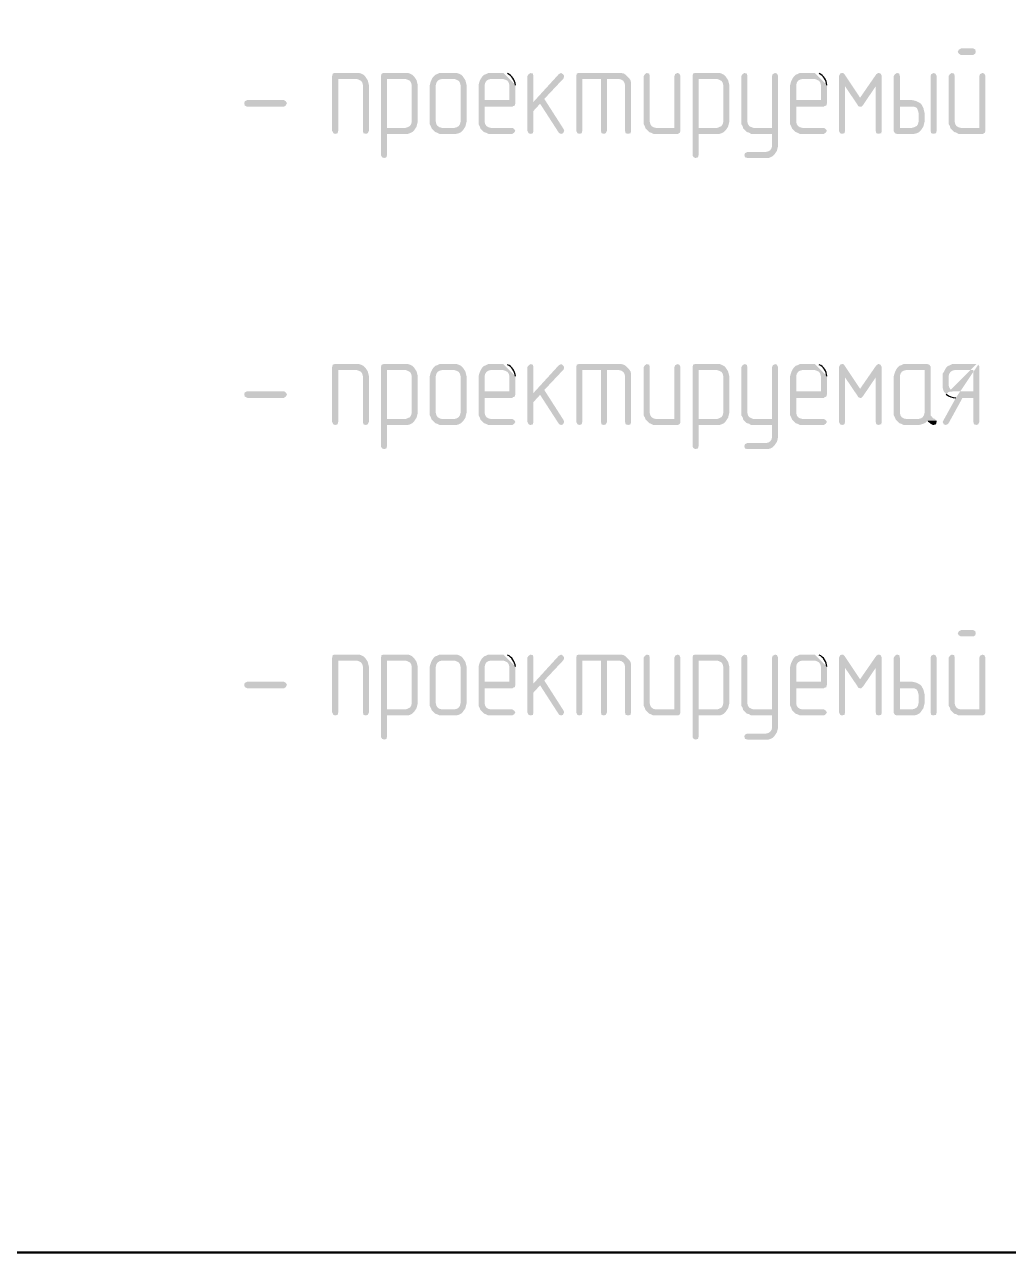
# Model space of a CAD drawing. Header units: millimetres. Extents: x -211 to 10565, y -2293 to 2244.
# Drawn here: x 4544.16 to 4578.7, y -367.5 to -324.39 of the extents above; entities that cross this region are included whole.
import ezdxf

# ---------------------------------------------------------------- set-up
doc = ezdxf.new("R2010")
doc.units = ezdxf.units.MM
doc.layers.add('PDF _Геометрия', color=7, linetype='Continuous')
doc.layers.add('PDF _Сплошная заливка', color=7, linetype='Continuous')

msp = doc.modelspace()

# ---------------------------------------------------------------- hatches: boundary and pattern name
at = {"layer": 'PDF _Сплошная заливка', "transparency": 33554559}
for points in [[(4577.452, -325.225), (4577.029, -325.225), (4577.029, -325.247), (4576.965, -325.268), (4576.923, -325.352), (4576.965, -325.416), (4577.029, -325.458), (4577.473, -325.458), (4577.536, -325.416), (4577.558, -325.352), (4577.536, -325.268)], [(4555.826, -326.093), (4555.043, -326.093), (4554.979, -326.114), (4554.958, -326.199), (4554.958, -328.124), (4555.001, -328.209), (4555.064, -328.23), (4555.149, -328.209), (4555.17, -328.124), (4555.17, -326.305), (4555.826, -326.305), (4556.164, -326.283), (4556.122, -326.22), (4556.059, -326.157), (4555.974, -326.114), (4555.91, -326.093)], [(4556.164, -326.283), (4555.826, -326.305), (4555.889, -326.326), (4555.974, -326.368), (4556.016, -326.432), (4556.037, -326.516), (4556.037, -328.124), (4556.059, -328.209), (4556.143, -328.23), (4556.207, -328.209), (4556.249, -328.124), (4556.249, -326.516), (4556.207, -326.347)], [(4557.54, -326.093), (4556.757, -326.093), (4556.693, -326.114), (4556.672, -326.199), (4556.672, -328.992), (4556.715, -329.055), (4556.778, -329.077), (4556.863, -329.055), (4556.884, -328.971), (4556.884, -328.23), (4557.624, -328.23), (4557.688, -328.209), (4557.773, -328.167), (4557.836, -328.103), (4557.878, -328.04), (4556.884, -328.019), (4556.884, -326.305), (4557.54, -326.305), (4557.878, -326.283), (4557.836, -326.22), (4557.773, -326.157), (4557.688, -326.114), (4557.624, -326.093)], [(4557.878, -326.283), (4557.54, -326.305), (4557.603, -326.326), (4557.688, -326.368), (4557.73, -326.432), (4557.751, -326.516), (4557.751, -327.807), (4557.73, -327.892), (4557.688, -327.955), (4557.603, -327.997), (4557.54, -328.019), (4556.884, -328.019), (4557.878, -328.04), (4557.921, -327.976), (4557.963, -327.807), (4557.963, -326.516), (4557.921, -326.347)], [(4558.471, -326.283), (4558.429, -326.368), (4558.407, -326.432), (4558.386, -326.516), (4558.386, -327.892), (4558.429, -327.976), (4558.45, -328.04), (4558.809, -328.019), (4558.725, -327.997), (4558.661, -327.955), (4558.619, -327.892), (4558.598, -327.807), (4558.598, -326.516), (4558.619, -326.432), (4558.661, -326.368), (4558.725, -326.326), (4558.809, -326.305), (4559.254, -326.305)], [(4559.254, -326.093), (4558.725, -326.093), (4558.64, -326.135), (4558.577, -326.157), (4558.513, -326.22), (4558.471, -326.283), (4559.254, -326.305), (4559.317, -326.326), (4559.402, -326.368), (4559.444, -326.432), (4559.465, -326.516), (4559.465, -327.807), (4559.444, -327.892), (4559.402, -327.955), (4559.338, -327.997), (4559.254, -328.019), (4558.809, -328.019), (4558.45, -328.04), (4558.577, -328.167), (4558.64, -328.188), (4558.725, -328.23), (4559.317, -328.23), (4559.402, -328.209), (4559.487, -328.167), (4559.55, -328.103), (4559.635, -327.976), (4559.677, -327.807), (4559.677, -326.516), (4559.656, -326.432), (4559.635, -326.347), (4559.55, -326.22), (4559.487, -326.157), (4559.402, -326.114), (4559.338, -326.093)], [(4560.185, -326.283), (4560.143, -326.368), (4560.121, -326.432), (4560.1, -326.516), (4560.1, -327.892), (4560.143, -327.976), (4560.164, -328.04), (4560.227, -328.103), (4560.291, -328.167), (4560.354, -328.188), (4560.439, -328.23), (4561.285, -328.23), (4561.349, -328.188), (4561.391, -328.124), (4561.349, -328.061), (4561.285, -328.019), (4560.523, -328.019), (4560.439, -327.997), (4560.375, -327.955), (4560.333, -327.892), (4560.312, -327.807), (4560.312, -327.278), (4561.285, -327.278), (4561.306, -327.257), (4561.37, -327.236), (4561.391, -327.151), (4560.312, -327.045), (4560.312, -326.516), (4560.333, -326.432), (4560.375, -326.368), (4560.439, -326.326), (4560.523, -326.305), (4560.968, -326.305)], [(4561.92, -326.093), (4561.857, -326.135), (4561.814, -326.199), (4561.814, -328.124), (4561.857, -328.209), (4561.92, -328.23), (4562.005, -328.209), (4562.026, -328.124), (4562.026, -327.426), (4562.259, -327.172), (4562.026, -327.109), (4562.026, -326.199), (4562.005, -326.114)], [(4562.999, -326.093), (4562.915, -326.135), (4562.026, -327.109), (4562.259, -327.172), (4562.915, -328.188), (4562.936, -328.209), (4562.999, -328.23), (4563.063, -328.209), (4563.105, -328.124), (4563.084, -328.061), (4562.407, -327.003), (4563.084, -326.283), (4563.105, -326.199), (4563.063, -326.135)], [(4565.031, -326.093), (4563.613, -326.093), (4563.549, -326.114), (4563.528, -326.199), (4563.528, -328.124), (4563.571, -328.209), (4563.634, -328.23), (4563.719, -328.209), (4563.74, -328.124), (4563.74, -326.305), (4565.031, -326.305), (4565.39, -326.283), (4565.263, -326.157), (4565.2, -326.114), (4565.115, -326.093)], [(4564.607, -326.305), (4564.396, -326.305), (4564.396, -328.124), (4564.417, -328.209), (4564.502, -328.23), (4564.565, -328.209), (4564.607, -328.124)], [(4565.39, -326.283), (4565.031, -326.305), (4565.115, -326.326), (4565.179, -326.368), (4565.221, -326.432), (4565.242, -326.516), (4565.242, -328.124), (4565.263, -328.209), (4565.348, -328.23), (4565.433, -328.209), (4565.454, -328.124), (4565.454, -326.432), (4565.433, -326.347)], [(4566.004, -326.093), (4565.941, -326.135), (4565.898, -326.199), (4565.898, -327.892), (4565.941, -327.976), (4565.962, -328.04), (4566.321, -328.019), (4566.237, -327.997), (4566.173, -327.955), (4566.131, -327.892), (4566.11, -327.807), (4566.11, -326.199), (4566.089, -326.114)], [(4567.083, -326.093), (4566.999, -326.135), (4566.977, -326.199), (4566.977, -328.019), (4566.321, -328.019), (4565.962, -328.04), (4566.089, -328.167), (4566.152, -328.188), (4566.237, -328.23), (4567.104, -328.23), (4567.168, -328.188), (4567.189, -328.124), (4567.189, -326.199), (4567.147, -326.114)], [(4568.48, -326.093), (4567.697, -326.093), (4567.633, -326.114), (4567.612, -326.199), (4567.612, -328.992), (4567.655, -329.055), (4567.718, -329.077), (4567.803, -329.055), (4567.824, -328.971), (4567.824, -328.23), (4568.564, -328.23), (4568.628, -328.209), (4568.713, -328.167), (4568.776, -328.103), (4568.818, -328.04), (4567.824, -328.019), (4567.824, -326.305), (4568.48, -326.305), (4568.818, -326.283), (4568.776, -326.22), (4568.713, -326.157), (4568.628, -326.114), (4568.564, -326.093)], [(4568.818, -326.283), (4568.48, -326.305), (4568.543, -326.326), (4568.628, -326.368), (4568.67, -326.432), (4568.691, -326.516), (4568.691, -327.807), (4568.67, -327.892), (4568.628, -327.955), (4568.543, -327.997), (4568.48, -328.019), (4567.824, -328.019), (4568.818, -328.04), (4568.861, -327.976), (4568.903, -327.807), (4568.903, -326.516), (4568.861, -326.347)], [(4569.432, -326.093), (4569.369, -326.135), (4569.326, -326.199), (4569.326, -327.892), (4569.369, -327.955), (4569.39, -328.04), (4569.749, -328.019), (4569.686, -327.997), (4569.601, -327.955), (4569.559, -327.892), (4569.538, -327.807), (4569.538, -326.199), (4569.517, -326.114)], [(4570.511, -326.093), (4570.427, -326.135), (4570.405, -326.199), (4570.405, -328.019), (4569.749, -328.019), (4569.39, -328.04), (4569.517, -328.167), (4569.601, -328.188), (4569.665, -328.23), (4570.405, -328.23), (4570.405, -328.653), (4570.384, -328.738), (4570.342, -328.802), (4570.278, -328.844), (4570.194, -328.865), (4569.538, -328.865), (4569.453, -328.907), (4569.432, -328.971), (4569.453, -329.055), (4569.538, -329.077), (4570.278, -329.077), (4570.342, -329.055), (4570.427, -329.013), (4570.49, -328.95), (4570.575, -328.823), (4570.617, -328.653), (4570.617, -326.199), (4570.575, -326.114)], [(4571.125, -326.283), (4571.083, -326.368), (4571.061, -326.432), (4571.04, -326.516), (4571.04, -327.892), (4571.083, -327.976), (4571.104, -328.04), (4571.231, -328.167), (4571.294, -328.188), (4571.379, -328.23), (4572.225, -328.23), (4572.289, -328.188), (4572.331, -328.124), (4572.289, -328.061), (4572.225, -328.019), (4571.463, -328.019), (4571.379, -327.997), (4571.315, -327.955), (4571.273, -327.892), (4571.252, -327.807), (4571.252, -327.278), (4572.225, -327.278), (4572.246, -327.257), (4572.31, -327.236), (4572.331, -327.151), (4571.252, -327.045), (4571.252, -326.516), (4571.273, -326.432), (4571.315, -326.368), (4571.379, -326.326), (4571.463, -326.305), (4571.908, -326.305)], [(4572.86, -326.093), (4572.796, -326.114), (4572.754, -326.199), (4572.966, -326.559), (4573.41, -327.215), (4573.495, -326.961), (4572.945, -326.135), (4572.902, -326.093)], [(4572.754, -326.199), (4572.754, -328.124), (4572.796, -328.209), (4572.86, -328.23), (4572.945, -328.209), (4572.966, -328.124), (4572.966, -326.559)], [(4574.151, -326.093), (4574.13, -326.093), (4574.066, -326.135), (4573.495, -326.961), (4573.41, -327.215), (4573.431, -327.257), (4573.495, -327.278), (4573.537, -327.278), (4573.601, -327.215), (4574.045, -326.559), (4574.257, -326.199), (4574.214, -326.114)], [(4574.257, -326.199), (4574.045, -326.559), (4574.045, -328.124), (4574.066, -328.209), (4574.151, -328.23), (4574.214, -328.209), (4574.235, -328.209), (4574.257, -328.124)], [(4574.786, -326.093), (4574.722, -326.135), (4574.68, -326.199), (4574.68, -328.146), (4574.722, -328.209), (4574.786, -328.23), (4575.399, -328.23), (4575.484, -328.209), (4575.569, -328.167), (4575.632, -328.103), (4575.674, -328.04), (4574.891, -328.019), (4574.891, -327.278), (4575.315, -327.278), (4575.674, -327.236), (4575.632, -327.172), (4575.569, -327.13), (4575.484, -327.088), (4575.42, -327.066), (4575.315, -327.045), (4574.891, -327.045), (4574.891, -326.199), (4574.87, -326.114)], [(4576.076, -326.093), (4575.992, -326.135), (4575.971, -326.199), (4575.971, -328.124), (4575.992, -328.209), (4576.076, -328.23), (4576.14, -328.209), (4576.161, -328.209), (4576.182, -328.124), (4576.182, -326.199), (4576.14, -326.114)], [(4576.711, -326.093), (4576.648, -326.135), (4576.605, -326.199), (4576.605, -327.892), (4576.648, -327.955), (4576.669, -328.04), (4577.029, -328.019), (4576.944, -327.997), (4576.88, -327.955), (4576.838, -327.892), (4576.817, -327.807), (4576.817, -326.199), (4576.796, -326.114)], [(4577.79, -326.093), (4577.706, -326.135), (4577.685, -326.199), (4577.685, -328.019), (4577.029, -328.019), (4576.669, -328.04), (4576.732, -328.103), (4576.796, -328.167), (4576.88, -328.188), (4576.944, -328.23), (4577.812, -328.23), (4577.875, -328.188), (4577.896, -328.124), (4577.896, -326.199), (4577.854, -326.114)], [(4553.265, -327.278), (4551.975, -327.278), (4551.89, -327.236), (4551.869, -327.151), (4551.89, -327.088), (4551.975, -327.045), (4553.265, -327.045), (4553.329, -327.088), (4553.371, -327.151), (4553.329, -327.236)], [(4575.674, -327.236), (4575.315, -327.278), (4575.399, -327.278), (4575.484, -327.32), (4575.526, -327.405), (4575.547, -327.49), (4575.547, -327.807), (4575.526, -327.892), (4575.484, -327.955), (4575.399, -327.997), (4575.315, -328.019), (4574.891, -328.019), (4575.674, -328.04), (4575.717, -327.976), (4575.759, -327.807), (4575.759, -327.49), (4575.717, -327.32)], [(4555.826, -336.314), (4555.043, -336.314), (4554.979, -336.335), (4554.958, -336.419), (4554.958, -338.345), (4555.001, -338.43), (4555.064, -338.451), (4555.149, -338.43), (4555.17, -338.345), (4555.17, -336.525), (4555.826, -336.525), (4556.164, -336.504), (4556.122, -336.44), (4556.059, -336.377), (4555.974, -336.335), (4555.91, -336.314)], [(4556.164, -336.504), (4555.826, -336.525), (4555.889, -336.546), (4555.974, -336.589), (4556.016, -336.652), (4556.037, -336.737), (4556.037, -338.345), (4556.059, -338.43), (4556.143, -338.451), (4556.207, -338.43), (4556.249, -338.345), (4556.249, -336.737), (4556.207, -336.567)], [(4557.54, -336.314), (4556.757, -336.314), (4556.693, -336.335), (4556.672, -336.419), (4556.672, -339.212), (4556.715, -339.276), (4556.778, -339.297), (4556.863, -339.276), (4556.884, -339.191), (4556.884, -338.451), (4557.624, -338.451), (4557.688, -338.43), (4557.773, -338.387), (4557.836, -338.324), (4557.878, -338.26), (4556.884, -338.239), (4556.884, -336.525), (4557.54, -336.525), (4557.878, -336.504), (4557.836, -336.44), (4557.773, -336.377), (4557.688, -336.335), (4557.624, -336.314)], [(4557.878, -336.504), (4557.54, -336.525), (4557.603, -336.546), (4557.688, -336.589), (4557.73, -336.652), (4557.751, -336.737), (4557.751, -338.028), (4557.73, -338.112), (4557.688, -338.176), (4557.603, -338.218), (4557.54, -338.239), (4556.884, -338.239), (4557.878, -338.26), (4557.921, -338.197), (4557.963, -338.028), (4557.963, -336.737), (4557.921, -336.567)], [(4558.471, -336.504), (4558.429, -336.589), (4558.407, -336.652), (4558.386, -336.737), (4558.386, -338.112), (4558.429, -338.197), (4558.45, -338.26), (4558.809, -338.239), (4558.725, -338.218), (4558.661, -338.176), (4558.619, -338.112), (4558.598, -338.028), (4558.598, -336.737), (4558.619, -336.652), (4558.661, -336.589), (4558.725, -336.546), (4558.809, -336.525), (4559.254, -336.525)], [(4559.254, -336.314), (4558.725, -336.314), (4558.64, -336.356), (4558.577, -336.377), (4558.513, -336.44), (4558.471, -336.504), (4559.254, -336.525), (4559.317, -336.546), (4559.402, -336.589), (4559.444, -336.652), (4559.465, -336.737), (4559.465, -338.028), (4559.444, -338.112), (4559.402, -338.176), (4559.338, -338.218), (4559.254, -338.239), (4558.809, -338.239), (4558.45, -338.26), (4558.577, -338.387), (4558.64, -338.408), (4558.725, -338.451), (4559.317, -338.451), (4559.402, -338.43), (4559.487, -338.387), (4559.55, -338.324), (4559.635, -338.197), (4559.656, -338.112), (4559.677, -338.028), (4559.677, -336.737), (4559.635, -336.567), (4559.55, -336.44), (4559.487, -336.377), (4559.402, -336.335), (4559.338, -336.314)], [(4560.185, -336.504), (4560.143, -336.589), (4560.121, -336.652), (4560.1, -336.737), (4560.1, -338.112), (4560.143, -338.197), (4560.164, -338.26), (4560.227, -338.324), (4560.291, -338.387), (4560.354, -338.408), (4560.439, -338.451), (4561.285, -338.451), (4561.349, -338.408), (4561.391, -338.345), (4561.349, -338.281), (4561.285, -338.239), (4560.523, -338.239), (4560.439, -338.218), (4560.375, -338.176), (4560.333, -338.112), (4560.312, -338.028), (4560.312, -337.499), (4561.285, -337.499), (4561.306, -337.477), (4561.37, -337.456), (4561.391, -337.372), (4560.312, -337.266), (4560.312, -336.737), (4560.333, -336.652), (4560.375, -336.589), (4560.439, -336.546), (4560.523, -336.525), (4560.968, -336.525)], [(4561.92, -336.314), (4561.857, -336.356), (4561.814, -336.419), (4561.814, -338.345), (4561.857, -338.43), (4561.92, -338.451), (4562.005, -338.43), (4562.026, -338.345), (4562.026, -337.647), (4562.259, -337.393), (4562.026, -337.329), (4562.026, -336.419), (4562.005, -336.335)], [(4562.999, -336.314), (4562.915, -336.356), (4562.026, -337.329), (4562.259, -337.393), (4562.915, -338.408), (4562.936, -338.43), (4562.999, -338.451), (4563.063, -338.43), (4563.105, -338.345), (4563.084, -338.281), (4562.407, -337.223), (4563.084, -336.504), (4563.105, -336.419), (4563.063, -336.356)], [(4565.031, -336.314), (4563.613, -336.314), (4563.549, -336.335), (4563.528, -336.419), (4563.528, -338.345), (4563.571, -338.43), (4563.634, -338.451), (4563.719, -338.43), (4563.74, -338.345), (4563.74, -336.525), (4565.031, -336.525), (4565.39, -336.504), (4565.263, -336.377), (4565.2, -336.335), (4565.115, -336.314)], [(4564.607, -336.525), (4564.396, -336.525), (4564.396, -338.345), (4564.417, -338.43), (4564.502, -338.451), (4564.565, -338.43), (4564.607, -338.345)], [(4565.39, -336.504), (4565.031, -336.525), (4565.115, -336.546), (4565.179, -336.589), (4565.221, -336.652), (4565.242, -336.737), (4565.242, -338.345), (4565.263, -338.43), (4565.348, -338.451), (4565.433, -338.43), (4565.454, -338.345), (4565.454, -336.652), (4565.433, -336.567)], [(4566.004, -336.314), (4565.941, -336.356), (4565.898, -336.419), (4565.898, -338.112), (4565.941, -338.197), (4565.962, -338.26), (4566.321, -338.239), (4566.237, -338.218), (4566.173, -338.176), (4566.131, -338.112), (4566.11, -338.028), (4566.11, -336.419), (4566.089, -336.335)], [(4567.083, -336.314), (4566.999, -336.356), (4566.977, -336.419), (4566.977, -338.239), (4566.321, -338.239), (4565.962, -338.26), (4566.089, -338.387), (4566.152, -338.408), (4566.237, -338.451), (4567.104, -338.451), (4567.168, -338.408), (4567.189, -338.345), (4567.189, -336.419), (4567.147, -336.335)], [(4568.48, -336.314), (4567.697, -336.314), (4567.633, -336.335), (4567.612, -336.419), (4567.612, -339.212), (4567.655, -339.276), (4567.718, -339.297), (4567.803, -339.276), (4567.824, -339.191), (4567.824, -338.451), (4568.564, -338.451), (4568.628, -338.43), (4568.713, -338.387), (4568.776, -338.324), (4568.818, -338.26), (4567.824, -338.239), (4567.824, -336.525), (4568.48, -336.525), (4568.818, -336.504), (4568.776, -336.44), (4568.713, -336.377), (4568.628, -336.335), (4568.564, -336.314)], [(4568.818, -336.504), (4568.48, -336.525), (4568.543, -336.546), (4568.628, -336.589), (4568.67, -336.652), (4568.691, -336.737), (4568.691, -338.028), (4568.67, -338.112), (4568.628, -338.176), (4568.543, -338.218), (4568.48, -338.239), (4567.824, -338.239), (4568.818, -338.26), (4568.861, -338.197), (4568.903, -338.028), (4568.903, -336.737), (4568.861, -336.567)], [(4569.432, -336.314), (4569.369, -336.356), (4569.326, -336.419), (4569.326, -338.112), (4569.369, -338.176), (4569.39, -338.26), (4569.749, -338.239), (4569.686, -338.218), (4569.601, -338.176), (4569.559, -338.112), (4569.538, -338.028), (4569.538, -336.419), (4569.517, -336.335)], [(4570.511, -336.314), (4570.427, -336.356), (4570.405, -336.419), (4570.405, -338.239), (4569.749, -338.239), (4569.39, -338.26), (4569.517, -338.387), (4569.601, -338.408), (4569.665, -338.451), (4570.405, -338.451), (4570.405, -338.874), (4570.384, -338.959), (4570.342, -339.022), (4570.278, -339.064), (4570.194, -339.086), (4569.538, -339.086), (4569.453, -339.128), (4569.432, -339.191), (4569.453, -339.276), (4569.538, -339.297), (4570.278, -339.297), (4570.342, -339.276), (4570.427, -339.234), (4570.49, -339.17), (4570.575, -339.043), (4570.617, -338.874), (4570.617, -336.419), (4570.575, -336.335)], [(4571.125, -336.504), (4571.083, -336.589), (4571.061, -336.652), (4571.04, -336.737), (4571.04, -338.112), (4571.083, -338.197), (4571.104, -338.26), (4571.231, -338.387), (4571.294, -338.408), (4571.379, -338.451), (4572.225, -338.451), (4572.289, -338.408), (4572.331, -338.345), (4572.289, -338.281), (4572.225, -338.239), (4571.463, -338.239), (4571.379, -338.218), (4571.315, -338.176), (4571.273, -338.112), (4571.252, -338.028), (4571.252, -337.499), (4572.225, -337.499), (4572.246, -337.477), (4572.31, -337.456), (4572.331, -337.372), (4571.252, -337.266), (4571.252, -336.737), (4571.273, -336.652), (4571.315, -336.589), (4571.379, -336.546), (4571.463, -336.525), (4571.908, -336.525)], [(4572.86, -336.314), (4572.796, -336.335), (4572.754, -336.419), (4572.966, -336.779), (4573.41, -337.435), (4573.495, -337.181), (4572.945, -336.356), (4572.902, -336.314)], [(4572.754, -336.419), (4572.754, -338.345), (4572.796, -338.43), (4572.86, -338.451), (4572.945, -338.43), (4572.966, -338.345), (4572.966, -336.779)], [(4574.151, -336.314), (4574.13, -336.314), (4574.066, -336.356), (4573.495, -337.181), (4573.41, -337.435), (4573.431, -337.477), (4573.495, -337.499), (4573.537, -337.499), (4573.601, -337.435), (4574.045, -336.779), (4574.257, -336.419), (4574.214, -336.335)], [(4574.257, -336.419), (4574.045, -336.779), (4574.045, -338.345), (4574.066, -338.43), (4574.151, -338.451), (4574.214, -338.43), (4574.235, -338.43), (4574.257, -338.345)], [(4574.764, -336.504), (4574.722, -336.589), (4574.701, -336.652), (4574.68, -336.737), (4574.68, -338.112), (4574.722, -338.197), (4574.743, -338.26), (4574.87, -338.387), (4574.934, -338.408), (4575.018, -338.451), (4575.569, -338.451), (4575.653, -338.43), (4575.717, -338.408), (4575.801, -338.366), (4575.865, -338.303), (4576.182, -338.303), (4576.119, -338.239), (4575.103, -338.239), (4575.018, -338.218), (4574.955, -338.176), (4574.913, -338.112), (4574.891, -338.028), (4574.891, -336.737), (4574.913, -336.652), (4574.955, -336.589), (4575.018, -336.546), (4575.103, -336.525), (4575.759, -336.525)], [(4575.865, -336.314), (4575.018, -336.314), (4574.934, -336.356), (4574.87, -336.377), (4574.807, -336.44), (4574.764, -336.504), (4575.759, -336.525), (4575.759, -338.028), (4575.738, -338.112), (4575.695, -338.176), (4575.632, -338.218), (4575.547, -338.239), (4575.103, -338.239), (4576.119, -338.239), (4576.055, -338.218), (4576.013, -338.154), (4575.971, -338.112), (4575.971, -336.398), (4575.928, -336.335)], [(4576.478, -336.504), (4576.436, -336.589), (4576.394, -336.652), (4576.394, -337.139), (4576.415, -337.223), (4576.457, -337.308), (4576.817, -337.266), (4576.732, -337.266), (4576.669, -337.202), (4576.627, -337.139), (4576.605, -337.054), (4576.605, -336.737), (4576.627, -336.652), (4576.669, -336.589), (4576.732, -336.546), (4576.817, -336.525), (4577.473, -336.525)], [(4553.265, -337.499), (4551.975, -337.499), (4551.89, -337.456), (4551.869, -337.372), (4551.89, -337.308), (4551.975, -337.266), (4553.265, -337.266), (4553.329, -337.308), (4553.371, -337.372), (4553.329, -337.456)], [(4576.859, -337.499), (4576.415, -338.303), (4576.394, -338.345), (4576.436, -338.43), (4576.5, -338.451), (4576.563, -338.43), (4576.605, -338.387), (4577.092, -337.499), (4577.473, -337.499)], [(4576.182, -338.303), (4575.865, -338.303), (4575.886, -338.345), (4575.949, -338.387), (4575.971, -338.408), (4576.055, -338.451), (4576.076, -338.451), (4576.161, -338.43), (4576.182, -338.345)], [(4577.452, -345.645), (4577.029, -345.645), (4577.029, -345.666), (4576.965, -345.688), (4576.923, -345.772), (4576.965, -345.836), (4577.029, -345.878), (4577.473, -345.878), (4577.536, -345.836), (4577.558, -345.772), (4577.536, -345.688)], [(4555.826, -346.513), (4555.043, -346.513), (4554.979, -346.534), (4554.958, -346.619), (4554.958, -348.544), (4555.001, -348.629), (4555.064, -348.65), (4555.149, -348.629), (4555.17, -348.544), (4555.17, -346.724), (4555.826, -346.724), (4556.164, -346.703), (4556.122, -346.64), (4556.059, -346.576), (4555.974, -346.534), (4555.91, -346.513)], [(4557.54, -346.513), (4556.757, -346.513), (4556.693, -346.534), (4556.672, -346.619), (4556.672, -349.412), (4556.715, -349.475), (4556.778, -349.496), (4556.863, -349.475), (4556.884, -349.391), (4556.884, -348.65), (4557.624, -348.65), (4557.688, -348.629), (4557.773, -348.587), (4557.836, -348.523), (4557.878, -348.46), (4556.884, -348.438), (4556.884, -346.724), (4557.54, -346.724), (4557.878, -346.703), (4557.836, -346.64), (4557.773, -346.576), (4557.688, -346.534), (4557.624, -346.513)], [(4559.254, -346.513), (4558.725, -346.513), (4558.64, -346.555), (4558.577, -346.576), (4558.513, -346.64), (4558.471, -346.703), (4559.254, -346.724), (4559.317, -346.746), (4559.402, -346.788), (4559.444, -346.851), (4559.465, -346.936), (4559.465, -348.227), (4559.444, -348.311), (4559.402, -348.375), (4559.338, -348.417), (4559.254, -348.438), (4558.809, -348.438), (4558.45, -348.46), (4558.577, -348.587), (4558.64, -348.608), (4558.725, -348.65), (4559.317, -348.65), (4559.402, -348.629), (4559.487, -348.587), (4559.55, -348.523), (4559.635, -348.396), (4559.656, -348.311), (4559.677, -348.227), (4559.677, -346.936), (4559.656, -346.851), (4559.635, -346.767), (4559.55, -346.64), (4559.487, -346.576), (4559.402, -346.534), (4559.338, -346.513)], [(4561.92, -346.513), (4561.857, -346.555), (4561.814, -346.619), (4561.814, -348.544), (4561.857, -348.629), (4561.92, -348.65), (4562.005, -348.629), (4562.026, -348.544), (4562.026, -347.846), (4562.259, -347.592), (4562.026, -347.529), (4562.026, -346.619), (4562.005, -346.534)], [(4562.999, -346.513), (4562.915, -346.555), (4562.026, -347.529), (4562.259, -347.592), (4562.915, -348.608), (4562.936, -348.629), (4562.999, -348.65), (4563.063, -348.629), (4563.105, -348.544), (4563.084, -348.481), (4562.407, -347.423), (4563.084, -346.703), (4563.105, -346.619), (4563.063, -346.555)], [(4565.031, -346.513), (4563.613, -346.513), (4563.549, -346.534), (4563.528, -346.619), (4563.528, -348.544), (4563.571, -348.629), (4563.634, -348.65), (4563.719, -348.629), (4563.74, -348.544), (4563.74, -346.724), (4565.031, -346.724), (4565.39, -346.703), (4565.263, -346.576), (4565.2, -346.534), (4565.115, -346.513)], [(4566.004, -346.513), (4565.941, -346.555), (4565.898, -346.619), (4565.898, -348.311), (4565.941, -348.396), (4565.962, -348.46), (4566.321, -348.438), (4566.237, -348.417), (4566.173, -348.375), (4566.131, -348.311), (4566.11, -348.227), (4566.11, -346.619), (4566.089, -346.534)], [(4567.083, -346.513), (4566.999, -346.555), (4566.977, -346.619), (4566.977, -348.438), (4566.321, -348.438), (4565.962, -348.46), (4566.025, -348.523), (4566.089, -348.587), (4566.152, -348.608), (4566.237, -348.65), (4567.104, -348.65), (4567.168, -348.608), (4567.189, -348.544), (4567.189, -346.619), (4567.147, -346.534)], [(4568.48, -346.513), (4567.697, -346.513), (4567.633, -346.534), (4567.612, -346.619), (4567.612, -349.412), (4567.655, -349.475), (4567.718, -349.496), (4567.803, -349.475), (4567.824, -349.391), (4567.824, -348.65), (4568.564, -348.65), (4568.628, -348.629), (4568.713, -348.587), (4568.776, -348.523), (4568.818, -348.46), (4567.824, -348.438), (4567.824, -346.724), (4568.48, -346.724), (4568.818, -346.703), (4568.776, -346.64), (4568.713, -346.576), (4568.628, -346.534), (4568.564, -346.513)], [(4569.432, -346.513), (4569.369, -346.555), (4569.326, -346.619), (4569.326, -348.311), (4569.369, -348.375), (4569.39, -348.46), (4569.749, -348.438), (4569.686, -348.417), (4569.601, -348.375), (4569.559, -348.311), (4569.538, -348.227), (4569.538, -346.619), (4569.517, -346.534)], [(4570.511, -346.513), (4570.427, -346.555), (4570.405, -346.619), (4570.405, -348.438), (4569.749, -348.438), (4569.39, -348.46), (4569.517, -348.587), (4569.601, -348.608), (4569.665, -348.65), (4570.405, -348.65), (4570.405, -349.073), (4570.384, -349.158), (4570.342, -349.221), (4570.278, -349.264), (4570.194, -349.285), (4569.538, -349.285), (4569.453, -349.327), (4569.432, -349.391), (4569.453, -349.475), (4569.538, -349.496), (4570.278, -349.496), (4570.342, -349.475), (4570.427, -349.433), (4570.49, -349.37), (4570.575, -349.243), (4570.617, -349.073), (4570.617, -346.619), (4570.575, -346.534)], [(4572.86, -346.513), (4572.796, -346.534), (4572.754, -346.619), (4572.966, -346.978), (4573.41, -347.634), (4573.495, -347.38), (4572.945, -346.555), (4572.902, -346.513)], [(4574.151, -346.513), (4574.13, -346.513), (4574.066, -346.555), (4573.495, -347.38), (4573.41, -347.634), (4573.431, -347.677), (4573.495, -347.698), (4573.537, -347.698), (4573.601, -347.634), (4574.045, -346.978), (4574.257, -346.619), (4574.214, -346.534)], [(4574.786, -346.513), (4574.722, -346.555), (4574.68, -346.619), (4574.68, -348.565), (4574.722, -348.629), (4574.786, -348.65), (4575.399, -348.65), (4575.484, -348.629), (4575.569, -348.587), (4575.632, -348.523), (4575.674, -348.46), (4574.891, -348.438), (4574.891, -347.698), (4575.315, -347.698), (4575.674, -347.656), (4575.632, -347.592), (4575.569, -347.55), (4575.484, -347.507), (4575.42, -347.486), (4575.315, -347.465), (4574.891, -347.465), (4574.891, -346.619), (4574.87, -346.534)], [(4576.076, -346.513), (4575.992, -346.555), (4575.971, -346.619), (4575.971, -348.544), (4575.992, -348.629), (4576.076, -348.65), (4576.14, -348.629), (4576.161, -348.629), (4576.182, -348.544), (4576.182, -346.619), (4576.14, -346.534)], [(4576.711, -346.513), (4576.648, -346.555), (4576.605, -346.619), (4576.605, -348.311), (4576.648, -348.375), (4576.669, -348.46), (4577.029, -348.438), (4576.944, -348.417), (4576.88, -348.375), (4576.838, -348.311), (4576.817, -348.227), (4576.817, -346.619), (4576.796, -346.534)], [(4577.79, -346.513), (4577.706, -346.555), (4577.685, -346.619), (4577.685, -348.438), (4577.029, -348.438), (4576.669, -348.46), (4576.732, -348.523), (4576.796, -348.587), (4576.88, -348.608), (4576.944, -348.65), (4577.812, -348.65), (4577.875, -348.608), (4577.896, -348.544), (4577.896, -346.619), (4577.854, -346.534)], [(4556.164, -346.703), (4555.826, -346.724), (4555.889, -346.746), (4555.974, -346.788), (4556.016, -346.851), (4556.037, -346.936), (4556.037, -348.544), (4556.059, -348.629), (4556.143, -348.65), (4556.207, -348.629), (4556.249, -348.544), (4556.249, -346.936), (4556.207, -346.767)], [(4557.878, -346.703), (4557.54, -346.724), (4557.603, -346.746), (4557.688, -346.788), (4557.73, -346.851), (4557.751, -346.936), (4557.751, -348.227), (4557.73, -348.311), (4557.688, -348.375), (4557.603, -348.417), (4557.54, -348.438), (4556.884, -348.438), (4557.878, -348.46), (4557.921, -348.396), (4557.963, -348.227), (4557.963, -346.936), (4557.921, -346.767)], [(4558.471, -346.703), (4558.429, -346.788), (4558.407, -346.851), (4558.386, -346.936), (4558.386, -348.311), (4558.429, -348.396), (4558.45, -348.46), (4558.809, -348.438), (4558.725, -348.417), (4558.661, -348.375), (4558.619, -348.311), (4558.598, -348.227), (4558.598, -346.936), (4558.619, -346.851), (4558.661, -346.788), (4558.725, -346.746), (4558.809, -346.724), (4559.254, -346.724)], [(4560.185, -346.703), (4560.143, -346.788), (4560.121, -346.851), (4560.1, -346.936), (4560.1, -348.311), (4560.143, -348.396), (4560.164, -348.46), (4560.227, -348.523), (4560.291, -348.587), (4560.354, -348.608), (4560.439, -348.65), (4561.285, -348.65), (4561.349, -348.608), (4561.391, -348.544), (4561.349, -348.481), (4561.285, -348.438), (4560.523, -348.438), (4560.439, -348.417), (4560.375, -348.375), (4560.333, -348.311), (4560.312, -348.227), (4560.312, -347.698), (4561.285, -347.698), (4561.306, -347.677), (4561.37, -347.656), (4561.391, -347.571), (4560.312, -347.465), (4560.312, -346.936), (4560.333, -346.851), (4560.375, -346.788), (4560.439, -346.746), (4560.523, -346.724), (4560.968, -346.724)], [(4564.607, -346.724), (4564.396, -346.724), (4564.396, -348.544), (4564.417, -348.629), (4564.502, -348.65), (4564.565, -348.629), (4564.607, -348.544)], [(4565.39, -346.703), (4565.031, -346.724), (4565.115, -346.746), (4565.179, -346.788), (4565.221, -346.851), (4565.242, -346.936), (4565.242, -348.544), (4565.263, -348.629), (4565.348, -348.65), (4565.433, -348.629), (4565.454, -348.544), (4565.454, -346.851), (4565.433, -346.767)], [(4568.818, -346.703), (4568.48, -346.724), (4568.543, -346.746), (4568.628, -346.788), (4568.67, -346.851), (4568.691, -346.936), (4568.691, -348.227), (4568.67, -348.311), (4568.628, -348.375), (4568.543, -348.417), (4568.48, -348.438), (4567.824, -348.438), (4568.818, -348.46), (4568.861, -348.396), (4568.903, -348.227), (4568.903, -346.936), (4568.861, -346.767)], [(4571.125, -346.703), (4571.083, -346.788), (4571.061, -346.851), (4571.04, -346.936), (4571.04, -348.311), (4571.083, -348.396), (4571.104, -348.46), (4571.231, -348.587), (4571.294, -348.608), (4571.379, -348.65), (4572.225, -348.65), (4572.289, -348.608), (4572.331, -348.544), (4572.289, -348.481), (4572.225, -348.438), (4571.463, -348.438), (4571.379, -348.417), (4571.315, -348.375), (4571.273, -348.311), (4571.252, -348.227), (4571.252, -347.698), (4572.225, -347.698), (4572.246, -347.677), (4572.31, -347.656), (4572.331, -347.571), (4571.252, -347.465), (4571.252, -346.936), (4571.273, -346.851), (4571.315, -346.788), (4571.379, -346.746), (4571.463, -346.724), (4571.908, -346.724)], [(4572.754, -346.619), (4572.754, -348.544), (4572.796, -348.629), (4572.86, -348.65), (4572.945, -348.629), (4572.966, -348.544), (4572.966, -346.978)], [(4574.257, -346.619), (4574.045, -346.978), (4574.045, -348.544), (4574.066, -348.629), (4574.151, -348.65), (4574.214, -348.629), (4574.235, -348.629), (4574.257, -348.544)], [(4553.265, -347.698), (4551.975, -347.698), (4551.89, -347.656), (4551.869, -347.571), (4551.89, -347.507), (4551.975, -347.465), (4553.265, -347.465), (4553.329, -347.507), (4553.371, -347.571), (4553.329, -347.656)], [(4575.674, -347.656), (4575.315, -347.698), (4575.399, -347.698), (4575.484, -347.74), (4575.526, -347.825), (4575.547, -347.909), (4575.547, -348.227), (4575.526, -348.311), (4575.484, -348.375), (4575.399, -348.417), (4575.315, -348.438), (4574.891, -348.438), (4575.674, -348.46), (4575.717, -348.396), (4575.759, -348.227), (4575.759, -347.909), (4575.717, -347.74)]]:
    msp.add_hatch(color=256, dxfattribs=at).paths.add_polyline_path(points)
h = msp.add_hatch(color=256, dxfattribs=at)
h.paths.add_polyline_path([(4560.968, -326.093), (4560.439, -326.093), (4560.354, -326.135), (4560.291, -326.157), (4560.227, -326.22), (4560.185, -326.283), (4560.968, -326.305), (4561.031, -326.326), (4561.116, -326.368), (4561.158, -326.432), (4561.179, -326.516), (4561.179, -327.045), (4560.312, -327.045), (4561.391, -327.151), (4561.391, -326.516)], flags=0)
h.paths.add_polyline_path([(4561.116, -326.114), (4561.052, -326.093)], flags=0)
h = msp.add_hatch(color=256, dxfattribs=at)
h.paths.add_polyline_path([(4571.908, -326.093), (4571.379, -326.093), (4571.294, -326.135), (4571.231, -326.157), (4571.167, -326.22), (4571.125, -326.283), (4571.908, -326.305), (4571.971, -326.326), (4572.056, -326.368), (4572.098, -326.432), (4572.119, -326.516), (4572.119, -327.045), (4571.252, -327.045), (4572.331, -327.151), (4572.331, -326.516)], flags=0)
h.paths.add_polyline_path([(4572.056, -326.114), (4571.992, -326.093)], flags=0)
h = msp.add_hatch(color=256, dxfattribs=at)
h.paths.add_polyline_path([(4560.968, -336.314), (4560.439, -336.314), (4560.354, -336.356), (4560.291, -336.377), (4560.227, -336.44), (4560.185, -336.504), (4560.968, -336.525), (4561.031, -336.546), (4561.116, -336.589), (4561.158, -336.652), (4561.179, -336.737), (4561.179, -337.266), (4560.312, -337.266), (4561.391, -337.372), (4561.391, -336.737)], flags=0)
h.paths.add_polyline_path([(4561.116, -336.335), (4561.052, -336.314)], flags=0)
h = msp.add_hatch(color=256, dxfattribs=at)
h.paths.add_polyline_path([(4571.908, -336.314), (4571.379, -336.314), (4571.294, -336.356), (4571.231, -336.377), (4571.167, -336.44), (4571.125, -336.504), (4571.908, -336.525), (4571.971, -336.546), (4572.056, -336.589), (4572.098, -336.652), (4572.119, -336.737), (4572.119, -337.266), (4571.252, -337.266), (4572.331, -337.372), (4572.331, -336.737)], flags=0)
h.paths.add_polyline_path([(4572.056, -336.335), (4571.992, -336.314)], flags=0)
h = msp.add_hatch(color=256, dxfattribs=at)
h.paths.add_polyline_path([(4577.579, -336.314), (4576.732, -336.314), (4576.648, -336.356), (4576.584, -336.377), (4576.521, -336.44), (4576.478, -336.504), (4577.473, -336.525), (4577.473, -337.266), (4576.817, -337.266), (4576.457, -337.308), (4576.521, -337.372)], flags=0)
h.paths.add_polyline_path([(4576.859, -337.499), (4577.473, -337.499), (4577.473, -338.345), (4577.494, -338.43), (4577.579, -338.451), (4577.642, -338.43), (4577.685, -338.345), (4577.685, -336.398), (4577.642, -336.335)], flags=0)
h = msp.add_hatch(color=256, dxfattribs=at)
h.paths.add_polyline_path([(4560.968, -346.513), (4560.439, -346.513), (4560.354, -346.555), (4560.291, -346.576), (4560.227, -346.64), (4560.185, -346.703), (4560.968, -346.724), (4561.031, -346.746), (4561.116, -346.788), (4561.158, -346.851), (4561.179, -346.936), (4561.179, -347.465), (4560.312, -347.465), (4561.391, -347.571), (4561.391, -346.936)], flags=0)
h.paths.add_polyline_path([(4561.116, -346.534), (4561.052, -346.513)], flags=0)
h = msp.add_hatch(color=256, dxfattribs=at)
h.paths.add_polyline_path([(4571.908, -346.513), (4571.379, -346.513), (4571.294, -346.555), (4571.231, -346.576), (4571.167, -346.64), (4571.125, -346.703), (4571.908, -346.724), (4571.971, -346.746), (4572.056, -346.788), (4572.098, -346.851), (4572.119, -346.936), (4572.119, -347.465), (4571.252, -347.465), (4572.331, -347.571), (4572.331, -346.936)], flags=0)
h.paths.add_polyline_path([(4572.056, -346.534), (4571.992, -346.513)], flags=0)

# ---------------------------------------------------------------- linework, layer by layer
at = {"layer": 'PDF _Геометрия', "lineweight": 50}
msp.add_lwpolyline([(4484.748, -367.504), (4484.748, -80.59), (4879.813, -80.59), (4879.813, -367.504)], close=True, dxfattribs=at)
at = {"layer": 'PDF _Геометрия', "lineweight": 25}
for points in [[(4561.391, -326.516), (4561.366, -326.354), (4561.282, -326.173), (4561.116, -326.114)], [(4572.331, -326.516), (4572.306, -326.354), (4572.222, -326.173), (4572.056, -326.114)], [(4561.391, -336.737), (4561.366, -336.574), (4561.282, -336.394), (4561.116, -336.335)], [(4572.331, -336.737), (4572.306, -336.574), (4572.222, -336.394), (4572.056, -336.335)], [(4576.521, -337.372), (4576.634, -337.459), (4576.713, -337.49), (4576.859, -337.499)], [(4561.391, -346.936), (4561.366, -346.773), (4561.282, -346.593), (4561.116, -346.534)], [(4572.331, -346.936), (4572.306, -346.773), (4572.222, -346.593), (4572.056, -346.534)]]:
    msp.add_open_spline(points, degree=3, dxfattribs=at)

doc.saveas('drawing.dxf')
